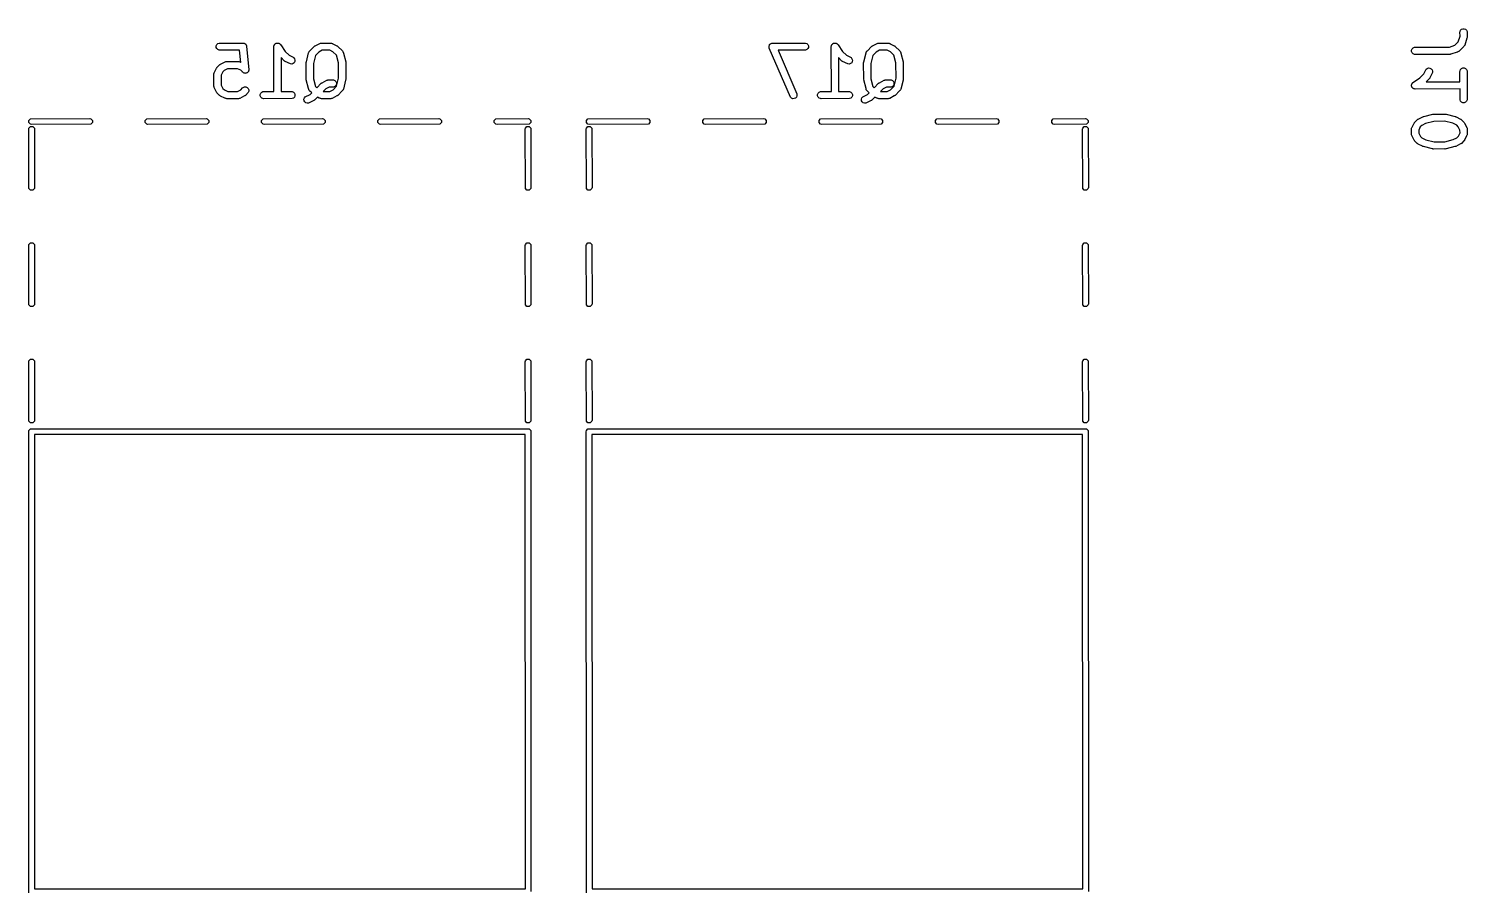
# Model space of a CAD drawing. Extents: x 195 to 310, y -208 to -141.
# Drawn here: x 280.54 to 310.22, y -158.51 to -140.74 of the extents above; entities that cross this region are included whole.
import ezdxf

# ---------------------------------------------------------------- set-up
doc = ezdxf.new("R2010")
doc.units = 0
doc.layers.add('BLACK', color=7, linetype='CONTINUOUS')

msp = doc.modelspace()

# ---------------------------------------------------------------- linework, layer by layer
at = {"layer": 'BLACK', "linetype": 'CONTINUOUS'}
for p, q in [((310.033348, -141.005615), (310.07087, -140.889688)), ((310.069819, -140.809524), (310.07126, -140.794892)), ((310.07087, -140.889688), (310.069819, -140.809524)), ((310.07126, -140.794892), (310.082459, -140.767856)), ((310.082459, -140.767856), (310.103151, -140.747164)), ((310.103151, -140.747164), (310.130187, -140.735965)), ((310.130187, -140.735965), (310.159451, -140.735965)), ((310.159451, -140.735965), (310.186487, -140.747164)), ((310.2145, -140.928754), (310.168351, -141.071336)), ((310.186487, -140.747164), (310.207179, -140.767856)), ((310.207179, -140.767856), (310.218378, -140.794892)), ((310.218378, -140.919394), (310.2145, -140.928754)), ((310.218378, -140.794892), (310.219819, -140.904762)), ((310.218748, -140.91563), (310.218378, -140.919394)), ((310.21923, -140.914143), (310.218748, -140.91563)), ((310.219819, -140.904762), (310.219089, -140.912168)), ((310.219089, -140.912168), (310.21923, -140.914143)), ((284.411595, -141.090187), (284.422794, -141.063151)), ((284.411595, -141.119451), (284.411595, -141.090187)), ((284.422794, -141.146487), (284.411595, -141.119451)), ((284.422794, -141.063151), (284.443486, -141.042459)), ((284.443486, -141.167179), (284.422794, -141.146487)), ((284.443486, -141.042459), (284.470522, -141.03126)), ((284.470522, -141.178378), (284.443486, -141.167179)), ((284.470522, -141.03126), (284.961344, -141.029819)), ((284.485154, -141.179819), (284.470522, -141.178378)), ((284.893545, -141.17862), (284.485154, -141.179819)), ((284.919392, -141.429677), (284.893545, -141.17862)), ((284.961344, -141.029819), (284.966755, -141.030351)), ((284.966755, -141.030351), (284.968584, -141.030169)), ((284.968584, -141.030169), (284.97037, -141.030707)), ((284.97037, -141.030707), (284.975976, -141.03126)), ((284.975976, -141.03126), (284.986102, -141.035454)), ((284.986102, -141.035454), (284.9966, -141.038622)), ((284.9966, -141.038622), (284.999523, -141.041013)), ((284.999523, -141.041013), (285.003012, -141.042459)), ((285.003012, -141.042459), (285.010765, -141.050212)), ((285.010765, -141.050212), (285.019248, -141.057153)), ((285.019248, -141.057153), (285.021032, -141.060479)), ((285.021032, -141.060479), (285.023704, -141.063151)), ((285.023704, -141.063151), (285.027899, -141.07328)), ((285.027899, -141.07328), (285.033082, -141.08294)), ((285.033082, -141.08294), (285.033472, -141.086733)), ((285.033472, -141.086733), (285.034903, -141.090187)), ((285.034903, -141.090187), (285.034903, -141.100627)), ((285.034903, -141.100627), (285.083591, -141.573546)), ((285.60063, -141.10474), (285.600645, -141.104663)), ((285.600635, -141.104766), (285.60063, -141.10474)), ((285.60063, -141.104819), (285.600635, -141.104766)), ((285.601944, -142.030702), (285.60063, -141.104819)), ((285.600645, -141.104663), (285.602071, -141.090187)), ((285.602071, -141.090187), (285.604912, -141.083326)), ((285.604912, -141.083326), (285.606369, -141.076046)), ((285.606369, -141.076046), (285.610457, -141.06994)), ((285.610457, -141.06994), (285.61327, -141.063151)), ((285.61327, -141.063151), (285.61852, -141.0579)), ((285.61852, -141.0579), (285.622652, -141.051731)), ((285.622652, -141.051731), (285.628766, -141.047654)), ((285.628766, -141.047654), (285.633962, -141.042459)), ((285.633962, -141.042459), (285.640822, -141.039617)), ((285.640822, -141.039617), (285.647001, -141.035498)), ((285.647001, -141.035498), (285.654209, -141.034072)), ((285.654209, -141.034072), (285.660998, -141.03126)), ((285.660998, -141.03126), (285.668425, -141.03126)), ((285.668425, -141.03126), (285.675709, -141.029819)), ((285.675709, -141.029819), (285.682914, -141.03126)), ((285.682914, -141.03126), (285.690262, -141.03126)), ((285.690262, -141.03126), (285.697122, -141.034101)), ((285.697122, -141.034101), (285.704403, -141.035558)), ((285.704403, -141.035558), (285.710508, -141.039646)), ((285.710508, -141.039646), (285.717298, -141.042459)), ((285.717298, -141.042459), (285.722548, -141.047709)), ((285.722548, -141.047709), (285.728718, -141.051841)), ((285.728718, -141.051841), (285.733007, -141.058168)), ((285.733007, -141.058168), (285.73799, -141.063151)), ((285.73799, -141.063151), (285.740511, -141.069238)), ((285.740511, -141.069238), (285.832425, -141.204825)), ((285.832425, -141.204825), (285.912716, -141.283581)), ((286.271914, -141.415851), (286.317155, -141.229486)), ((286.317155, -141.229486), (286.322102, -141.21564)), ((286.322102, -141.21564), (286.325422, -141.211158)), ((286.325422, -141.211158), (286.327556, -141.206008)), ((286.327556, -141.206008), (286.334437, -141.198991)), ((286.334437, -141.198991), (286.339524, -141.192128)), ((286.339524, -141.192128), (286.343525, -141.189726)), ((286.343525, -141.189726), (286.432121, -141.099405)), ((286.432121, -141.099405), (286.437871, -141.094684)), ((286.437871, -141.094684), (286.43917, -141.093188)), ((286.43917, -141.093188), (286.44058, -141.092461)), ((286.44058, -141.092461), (286.443486, -141.090077)), ((286.443486, -141.090077), (286.452301, -141.086425)), ((286.452301, -141.086425), (286.546851, -141.037737)), ((286.526558, -141.21547), (286.45609, -141.287311)), ((286.596003, -141.179709), (286.526558, -141.21547)), ((286.546851, -141.037737), (286.560582, -141.032482)), ((286.560582, -141.032482), (286.563271, -141.03229)), ((286.563271, -141.03229), (286.56576, -141.03126)), ((286.56576, -141.03126), (286.579099, -141.031166)), ((286.579099, -141.031166), (286.589772, -141.030408)), ((286.589772, -141.030408), (286.591779, -141.031077)), ((286.591779, -141.031077), (286.770868, -141.029819)), ((286.751172, -141.178619), (286.596003, -141.179709)), ((286.819495, -141.21177), (286.751172, -141.178619)), ((286.770868, -141.029819), (286.7855, -141.03126)), ((286.7855, -141.03126), (286.787989, -141.032291)), ((286.787989, -141.032291), (286.790677, -141.032482)), ((286.790677, -141.032482), (286.80367, -141.038786)), ((286.80367, -141.038786), (286.812536, -141.042459)), ((286.812536, -141.042459), (286.813758, -141.043681)), ((286.813758, -141.043681), (286.899647, -141.085356)), ((286.893287, -141.284152), (286.819495, -141.21177)), ((286.899647, -141.085356), (286.905946, -141.08932)), ((286.905946, -141.08932), (286.907774, -141.090078)), ((286.907774, -141.090078), (286.908893, -141.091175)), ((286.908893, -141.091175), (286.91209, -141.093188)), ((286.91209, -141.093188), (286.918614, -141.100711)), ((286.918614, -141.100711), (287.014377, -141.194643)), ((287.014377, -141.194643), (287.023705, -141.206008)), ((287.023705, -141.206008), (287.025839, -141.211161)), ((287.025839, -141.211161), (287.029158, -141.21564)), ((287.029158, -141.21564), (287.031557, -141.224968)), ((287.031557, -141.224968), (287.034903, -141.233045)), ((287.034903, -141.233045), (287.034903, -141.23797)), ((287.034903, -141.23797), (287.081724, -141.419962)), ((295.816184, -141.091085), (295.816357, -141.090652)), ((295.816357, -141.105264), (295.816184, -141.091085)), ((295.816357, -141.090187), (295.821778, -141.077097)), ((295.816357, -141.090652), (295.816357, -141.090187)), ((295.816357, -141.119451), (295.816357, -141.105264)), ((295.816535, -141.119881), (295.816357, -141.119451)), ((295.816541, -141.120346), (295.816535, -141.119881)), ((295.82098, -141.134363), (295.816541, -141.120346)), ((296.256639, -142.147244), (295.82098, -141.134363)), ((295.821778, -141.077097), (295.827052, -141.063915)), ((295.827052, -141.063915), (295.827377, -141.063581)), ((295.827377, -141.063581), (295.827556, -141.063151)), ((295.827556, -141.063151), (295.837575, -141.053131)), ((295.837575, -141.053131), (295.847491, -141.042971)), ((295.847491, -141.042971), (295.847919, -141.042787)), ((295.847919, -141.042787), (295.848248, -141.042459)), ((295.848248, -141.042459), (295.861348, -141.037032)), ((295.861348, -141.037032), (295.874389, -141.031444)), ((295.874389, -141.031444), (295.874853, -141.031438)), ((295.874853, -141.031438), (295.875284, -141.03126)), ((295.875284, -141.03126), (295.892445, -141.031223)), ((295.892445, -141.031223), (295.90365, -141.031087)), ((295.90365, -141.031087), (295.903931, -141.031199)), ((295.903931, -141.031199), (296.556582, -141.029819)), ((296.571214, -141.178378), (296.002168, -141.179581)), ((296.002168, -141.179581), (296.387423, -142.075275)), ((296.556582, -141.029819), (296.571214, -141.03126)), ((296.571214, -141.03126), (296.59825, -141.042459)), ((296.59825, -141.167179), (296.571214, -141.178378)), ((296.59825, -141.042459), (296.618942, -141.063151)), ((296.618942, -141.146487), (296.59825, -141.167179)), ((296.618942, -141.063151), (296.630141, -141.090187)), ((296.630141, -141.119451), (296.618942, -141.146487)), ((296.630141, -141.090187), (296.630141, -141.119451)), ((297.10063, -141.10474), (297.100645, -141.104663)), ((297.100635, -141.104766), (297.10063, -141.10474)), ((297.10063, -141.104819), (297.100635, -141.104766)), ((297.101944, -142.030702), (297.10063, -141.104819)), ((297.100645, -141.104663), (297.102071, -141.090187)), ((297.102071, -141.090187), (297.104912, -141.083326)), ((297.104912, -141.083326), (297.106369, -141.076046)), ((297.106369, -141.076046), (297.110457, -141.06994)), ((297.110457, -141.06994), (297.11327, -141.063151)), ((297.11327, -141.063151), (297.11852, -141.0579)), ((297.11852, -141.0579), (297.122652, -141.051731)), ((297.122652, -141.051731), (297.128766, -141.047654)), ((297.128766, -141.047654), (297.133962, -141.042459)), ((297.133962, -141.042459), (297.140822, -141.039617)), ((297.140822, -141.039617), (297.147001, -141.035498)), ((297.147001, -141.035498), (297.154209, -141.034072)), ((297.154209, -141.034072), (297.160998, -141.03126)), ((297.160998, -141.03126), (297.168425, -141.03126)), ((297.168425, -141.03126), (297.175709, -141.029819)), ((297.175709, -141.029819), (297.182914, -141.03126)), ((297.182914, -141.03126), (297.190262, -141.03126)), ((297.190262, -141.03126), (297.197122, -141.034101)), ((297.197122, -141.034101), (297.204403, -141.035558)), ((297.204403, -141.035558), (297.210508, -141.039646)), ((297.210508, -141.039646), (297.217298, -141.042459)), ((297.217298, -141.042459), (297.222548, -141.047709)), ((297.222548, -141.047709), (297.228718, -141.051841)), ((297.228718, -141.051841), (297.233007, -141.058168)), ((297.233007, -141.058168), (297.23799, -141.063151)), ((297.23799, -141.063151), (297.240511, -141.069238)), ((297.240511, -141.069238), (297.332425, -141.204825)), ((297.332425, -141.204825), (297.412716, -141.283581)), ((297.771914, -141.415851), (297.817155, -141.229486)), ((297.817155, -141.229486), (297.822102, -141.21564)), ((297.822102, -141.21564), (297.825422, -141.211158)), ((297.825422, -141.211158), (297.827556, -141.206008)), ((297.827556, -141.206008), (297.834437, -141.198991)), ((297.834437, -141.198991), (297.839524, -141.192128)), ((297.839524, -141.192128), (297.843525, -141.189726)), ((297.843525, -141.189726), (297.932121, -141.099405)), ((297.932121, -141.099405), (297.937871, -141.094684)), ((297.937871, -141.094684), (297.93917, -141.093188)), ((297.93917, -141.093188), (297.94058, -141.092461)), ((297.94058, -141.092461), (297.943486, -141.090077)), ((297.943486, -141.090077), (297.952301, -141.086425)), ((297.952301, -141.086425), (298.046851, -141.037737)), ((298.026558, -141.21547), (297.95609, -141.287311)), ((298.096003, -141.179709), (298.026558, -141.21547)), ((298.046851, -141.037737), (298.060582, -141.032482)), ((298.060582, -141.032482), (298.063271, -141.03229)), ((298.063271, -141.03229), (298.06576, -141.03126)), ((298.06576, -141.03126), (298.079099, -141.031166)), ((298.079099, -141.031166), (298.089772, -141.030408)), ((298.089772, -141.030408), (298.091779, -141.031077)), ((298.091779, -141.031077), (298.270868, -141.029819)), ((298.251172, -141.178619), (298.096003, -141.179709)), ((298.319495, -141.21177), (298.251172, -141.178619)), ((298.270868, -141.029819), (298.2855, -141.03126)), ((298.2855, -141.03126), (298.287989, -141.032291)), ((298.287989, -141.032291), (298.290677, -141.032482)), ((298.290677, -141.032482), (298.30367, -141.038786)), ((298.30367, -141.038786), (298.312536, -141.042459)), ((298.312536, -141.042459), (298.313758, -141.043681)), ((298.313758, -141.043681), (298.399647, -141.085356)), ((298.393287, -141.284152), (298.319495, -141.21177)), ((298.399647, -141.085356), (298.405946, -141.08932)), ((298.405946, -141.08932), (298.407774, -141.090078)), ((298.407774, -141.090078), (298.408893, -141.091175)), ((298.408893, -141.091175), (298.41209, -141.093188)), ((298.41209, -141.093188), (298.418614, -141.100711)), ((298.418614, -141.100711), (298.514377, -141.194643)), ((298.514377, -141.194643), (298.523705, -141.206008)), ((298.523705, -141.206008), (298.525839, -141.211161)), ((298.525839, -141.211161), (298.529158, -141.21564)), ((298.529158, -141.21564), (298.531557, -141.224968)), ((298.531557, -141.224968), (298.534903, -141.233045)), ((298.534903, -141.233045), (298.534903, -141.23797)), ((298.534903, -141.23797), (298.581724, -141.419962)), ((309.07126, -141.175844), (309.082459, -141.148808)), ((309.07126, -141.205108), (309.07126, -141.175844)), ((309.082459, -141.232144), (309.07126, -141.205108)), ((309.082459, -141.148808), (309.103151, -141.128116)), ((309.103151, -141.252836), (309.082459, -141.232144)), ((309.103151, -141.128116), (309.130187, -141.116917)), ((309.130187, -141.264035), (309.103151, -141.252836)), ((309.130187, -141.116917), (309.850604, -141.115492)), ((309.850604, -141.115492), (309.963589, -141.076732)), ((310.014611, -141.216416), (309.882821, -141.261627)), ((309.963589, -141.076732), (310.033348, -141.005615)), ((310.016592, -141.216416), (310.014611, -141.216416)), ((310.026144, -141.212459), (310.016592, -141.216416)), ((310.039103, -141.208014), (310.026144, -141.212459)), ((310.041137, -141.206249), (310.039103, -141.208014)), ((310.043628, -141.205218), (310.041137, -141.206249)), ((310.054994, -141.19589), (310.043628, -141.205218)), ((310.141479, -141.10772), (310.054994, -141.19589)), ((310.143183, -141.106869), (310.141479, -141.10772)), ((310.149813, -141.099224), (310.143183, -141.106869)), ((310.159561, -141.089287), (310.149813, -141.099224)), ((310.160592, -141.086796), (310.159561, -141.089287)), ((310.162357, -141.084762), (310.160592, -141.086796)), ((310.168351, -141.071336), (310.162357, -141.084762)), ((284.376397, -141.633356), (284.418072, -141.547468)), ((284.418072, -141.547468), (284.422036, -141.541168)), ((284.422036, -141.541168), (284.422794, -141.539341)), ((284.422794, -141.539341), (284.423924, -141.53817)), ((284.423924, -141.53817), (284.425904, -141.535025)), ((284.425904, -141.535025), (284.432398, -141.529392)), ((284.432398, -141.529392), (284.47974, -141.480357)), ((284.47974, -141.480357), (284.485489, -141.475638)), ((284.485489, -141.475638), (284.486789, -141.47414)), ((284.486789, -141.47414), (284.488202, -141.473412)), ((284.488202, -141.473412), (284.491105, -141.47103)), ((284.491105, -141.47103), (284.499915, -141.46738)), ((284.499915, -141.46738), (284.59447, -141.418689)), ((284.59447, -141.418689), (284.608201, -141.413434)), ((284.608201, -141.413434), (284.61089, -141.413242)), ((284.61089, -141.413242), (284.613379, -141.412212)), ((284.613379, -141.412212), (284.626448, -141.412137)), ((284.626448, -141.412137), (284.637391, -141.41136)), ((284.637391, -141.41136), (284.6395, -141.412063)), ((284.6395, -141.412063), (284.866106, -141.410771)), ((284.866106, -141.410771), (284.880738, -141.412212)), ((284.880738, -141.412212), (284.883227, -141.413243)), ((284.883227, -141.413243), (284.885915, -141.413434)), ((284.885915, -141.413434), (284.898908, -141.419738)), ((284.898908, -141.419738), (284.907774, -141.423411)), ((284.907774, -141.423411), (284.908996, -141.424633)), ((284.908996, -141.424633), (284.919392, -141.429677)), ((285.813602, -141.394646), (285.749532, -141.3318)), ((285.749532, -141.3318), (285.750524, -142.030337)), ((285.820122, -141.402164), (285.813602, -141.394646)), ((285.823315, -141.404174), (285.820122, -141.402164)), ((285.824438, -141.405275), (285.823315, -141.404174)), ((285.82627, -141.406033), (285.824438, -141.405275)), ((285.832565, -141.409996), (285.82627, -141.406033)), ((285.941534, -141.46287), (285.832565, -141.409996)), ((285.912716, -141.283581), (285.994885, -141.323451)), ((285.970724, -141.464944), (285.941534, -141.46287)), ((285.998486, -141.45569), (285.970724, -141.464944)), ((285.994885, -141.323451), (286.007328, -141.331283)), ((286.020593, -141.436517), (285.998486, -141.45569)), ((286.007328, -141.331283), (286.026501, -141.353391)), ((286.033681, -141.410342), (286.020593, -141.436517)), ((286.026501, -141.353391), (286.035755, -141.381152)), ((286.035755, -141.381152), (286.033681, -141.410342)), ((286.267297, -141.438152), (286.267548, -141.435598)), ((286.268657, -141.766588), (286.267297, -141.438152)), ((286.267386, -141.434506), (286.26784, -141.432634)), ((286.267548, -141.435598), (286.267386, -141.434506)), ((286.26784, -141.432634), (286.268738, -141.42352)), ((286.268738, -141.42352), (286.271914, -141.415851)), ((286.45609, -141.287311), (286.415976, -141.452559)), ((286.415976, -141.452559), (286.417279, -141.767313)), ((286.93398, -141.442323), (286.893287, -141.284152)), ((286.935283, -141.757077), (286.93398, -141.442323)), ((287.081724, -141.419962), (287.082099, -141.422498)), ((287.082099, -141.422498), (287.082522, -141.42352)), ((287.082522, -141.42352), (287.082529, -141.425413)), ((287.082529, -141.425413), (287.083874, -141.434506)), ((287.083874, -141.434506), (287.082602, -141.443048)), ((287.082602, -141.443048), (287.083963, -141.771485)), ((297.313602, -141.394646), (297.249532, -141.3318)), ((297.249532, -141.3318), (297.250524, -142.030337)), ((297.320122, -141.402164), (297.313602, -141.394646)), ((297.323315, -141.404174), (297.320122, -141.402164)), ((297.324438, -141.405275), (297.323315, -141.404174)), ((297.32627, -141.406033), (297.324438, -141.405275)), ((297.332565, -141.409996), (297.32627, -141.406033)), ((297.441534, -141.46287), (297.332565, -141.409996)), ((297.412716, -141.283581), (297.494885, -141.323451)), ((297.470724, -141.464944), (297.441534, -141.46287)), ((297.498486, -141.45569), (297.470724, -141.464944)), ((297.494885, -141.323451), (297.507328, -141.331283)), ((297.520593, -141.436517), (297.498486, -141.45569)), ((297.507328, -141.331283), (297.526501, -141.353391)), ((297.533681, -141.410342), (297.520593, -141.436517)), ((297.526501, -141.353391), (297.535755, -141.381152)), ((297.535755, -141.381152), (297.533681, -141.410342)), ((297.767297, -141.438152), (297.767548, -141.435598)), ((297.768657, -141.766588), (297.767297, -141.438152)), ((297.767386, -141.434506), (297.76784, -141.432634)), ((297.767548, -141.435598), (297.767386, -141.434506)), ((297.76784, -141.432634), (297.768738, -141.42352)), ((297.768738, -141.42352), (297.771914, -141.415851)), ((297.95609, -141.287311), (297.915976, -141.452559)), ((297.915976, -141.452559), (297.917279, -141.767313)), ((298.43398, -141.442323), (298.393287, -141.284152)), ((298.435283, -141.757077), (298.43398, -141.442323)), ((298.581724, -141.419962), (298.582099, -141.422498)), ((298.582099, -141.422498), (298.582522, -141.42352)), ((298.582522, -141.42352), (298.582529, -141.425413)), ((298.582529, -141.425413), (298.583874, -141.434506)), ((298.583874, -141.434506), (298.582602, -141.443048)), ((298.582602, -141.443048), (298.583963, -141.771485)), ((309.144819, -141.265476), (309.130187, -141.264035)), ((309.856964, -141.264068), (309.144819, -141.265476)), ((309.371283, -141.573064), (309.393391, -141.553891)), ((309.393391, -141.553891), (309.421152, -141.544637)), ((309.421152, -141.544637), (309.450342, -141.546711)), ((309.450342, -141.546711), (309.476517, -141.559799)), ((309.868484, -141.264887), (309.856964, -141.264068)), ((309.872217, -141.264038), (309.868484, -141.264887)), ((309.873736, -141.264035), (309.872217, -141.264038)), ((309.875567, -141.263276), (309.873736, -141.264035)), ((309.882821, -141.261627), (309.875567, -141.263276)), ((310.082459, -141.57738), (310.103151, -141.556688)), ((310.103151, -141.556688), (310.130187, -141.545489)), ((310.130187, -141.545489), (310.159451, -141.545489)), ((310.159451, -141.545489), (310.186487, -141.556688)), ((310.186487, -141.556688), (310.207179, -141.57738)), ((284.362535, -141.676247), (284.363976, -141.661615)), ((284.363827, -141.902851), (284.362535, -141.676247)), ((284.363976, -141.661615), (284.365007, -141.659125)), ((284.365007, -141.659125), (284.365198, -141.656438)), ((284.365198, -141.656438), (284.371502, -141.643444)), ((284.371502, -141.643444), (284.375175, -141.634579)), ((284.375175, -141.634579), (284.376397, -141.633356)), ((284.544587, -141.627412), (284.51129, -141.696034)), ((284.51129, -141.696034), (284.512446, -141.89877)), ((284.574831, -141.596085), (284.544587, -141.627412)), ((284.643582, -141.560682), (284.574831, -141.596085)), ((284.846318, -141.559526), (284.643582, -141.560682)), ((284.91494, -141.592823), (284.846318, -141.559526)), ((284.949967, -141.626639), (284.91494, -141.592823)), ((284.951059, -141.628675), (284.949967, -141.626639)), ((284.957722, -141.634126), (284.951059, -141.628675)), ((284.967295, -141.643369), (284.957722, -141.634126)), ((284.970783, -141.644814), (284.967295, -141.643369)), ((284.973707, -141.647206), (284.970783, -141.644814)), ((284.984204, -141.650373), (284.973707, -141.647206)), ((284.994331, -141.654568), (284.984204, -141.650373)), ((284.998107, -141.654568), (284.994331, -141.654568)), ((285.001723, -141.655659), (284.998107, -141.654568)), ((285.012633, -141.654568), (285.001723, -141.655659)), ((285.023594, -141.654568), (285.012633, -141.654568)), ((285.027082, -141.653122), (285.023594, -141.654568)), ((285.030842, -141.652747), (285.027082, -141.653122)), ((285.040505, -141.647562), (285.030842, -141.652747)), ((285.05063, -141.643369), (285.040505, -141.647562)), ((285.0533, -141.640698), (285.05063, -141.643369)), ((285.056629, -141.638913), (285.0533, -141.640698)), ((285.063574, -141.630424), (285.056629, -141.638913)), ((285.071323, -141.622676), (285.063574, -141.630424)), ((285.072767, -141.619189), (285.071323, -141.622676)), ((285.07516, -141.616265), (285.072767, -141.619189)), ((285.078328, -141.605764), (285.07516, -141.616265)), ((285.082522, -141.59564), (285.078328, -141.605764)), ((285.083613, -141.588249), (285.082522, -141.591864)), ((285.082522, -141.591864), (285.082522, -141.59564)), ((285.083591, -141.573546), (285.083613, -141.588249)), ((286.267386, -141.775131), (286.268657, -141.766588)), ((286.26873, -141.784223), (286.267386, -141.775131)), ((286.268738, -141.786117), (286.26873, -141.784223)), ((286.26916, -141.787138), (286.268738, -141.786117)), ((286.269536, -141.789675), (286.26916, -141.787138)), ((286.316357, -141.971666), (286.269536, -141.789675)), ((286.417279, -141.767313), (286.457972, -141.925485)), ((286.58344, -141.854364), (286.586343, -141.851982)), ((286.586343, -141.851982), (286.595153, -141.848332)), ((286.595153, -141.848332), (286.689708, -141.799641)), ((286.689708, -141.799641), (286.703439, -141.794386)), ((286.703439, -141.794386), (286.706128, -141.794194)), ((286.706128, -141.794194), (286.708617, -141.793164)), ((286.708617, -141.793164), (286.723358, -141.79297)), ((286.723358, -141.79297), (286.732629, -141.792312)), ((286.732629, -141.792312), (286.734179, -141.792828)), ((286.734179, -141.792828), (286.818487, -141.791723)), ((286.818487, -141.791723), (286.833119, -141.793164)), ((286.833119, -141.793164), (286.860155, -141.804363)), ((286.860155, -141.804363), (286.880847, -141.825055)), ((286.880847, -141.825055), (286.892046, -141.852091)), ((286.892046, -141.852091), (286.892046, -141.881355)), ((286.895169, -141.922325), (286.935283, -141.757077)), ((287.079345, -141.793785), (287.034105, -141.980151)), ((287.082522, -141.786117), (287.079345, -141.793785)), ((287.083419, -141.777002), (287.082522, -141.786117)), ((287.083874, -141.775131), (287.083419, -141.777002)), ((287.083963, -141.771485), (287.083711, -141.774038)), ((287.083711, -141.774038), (287.083874, -141.775131)), ((297.767386, -141.775131), (297.768657, -141.766588)), ((297.76873, -141.784223), (297.767386, -141.775131)), ((297.768738, -141.786117), (297.76873, -141.784223)), ((297.76916, -141.787138), (297.768738, -141.786117)), ((297.769536, -141.789675), (297.76916, -141.787138)), ((297.816357, -141.971666), (297.769536, -141.789675)), ((297.917279, -141.767313), (297.957972, -141.925485)), ((298.08344, -141.854364), (298.086343, -141.851982)), ((298.086343, -141.851982), (298.095153, -141.848332)), ((298.095153, -141.848332), (298.189708, -141.799641)), ((298.189708, -141.799641), (298.203439, -141.794386)), ((298.203439, -141.794386), (298.206128, -141.794194)), ((298.206128, -141.794194), (298.208617, -141.793164)), ((298.208617, -141.793164), (298.223358, -141.79297)), ((298.223358, -141.79297), (298.232629, -141.792312)), ((298.232629, -141.792312), (298.234179, -141.792828)), ((298.234179, -141.792828), (298.318487, -141.791723)), ((298.318487, -141.791723), (298.333119, -141.793164)), ((298.333119, -141.793164), (298.360155, -141.804363)), ((298.360155, -141.804363), (298.380847, -141.825055)), ((298.380847, -141.825055), (298.392046, -141.852091)), ((298.392046, -141.852091), (298.392046, -141.881355)), ((298.395169, -141.922325), (298.435283, -141.757077)), ((298.579345, -141.793785), (298.534105, -141.980151)), ((298.582522, -141.786117), (298.579345, -141.793785)), ((298.583419, -141.777002), (298.582522, -141.786117)), ((298.583874, -141.775131), (298.583419, -141.777002)), ((298.583963, -141.771485), (298.583711, -141.774038)), ((298.583711, -141.774038), (298.583874, -141.775131)), ((309.087709, -141.857843), (309.091841, -141.851674)), ((309.091841, -141.851674), (309.098168, -141.847384)), ((309.098168, -141.847384), (309.103151, -141.842402)), ((309.103151, -141.842402), (309.109238, -141.83988)), ((309.109238, -141.83988), (309.244825, -141.747966)), ((309.244825, -141.747966), (309.323581, -141.667675)), ((309.323581, -141.667675), (309.363451, -141.585507)), ((309.363451, -141.585507), (309.371283, -141.573064)), ((309.434646, -141.766789), (309.3718, -141.830859)), ((309.3718, -141.830859), (310.070337, -141.829867)), ((309.442164, -141.76027), (309.434646, -141.766789)), ((309.444174, -141.757076), (309.442164, -141.76027)), ((309.445275, -141.755954), (309.444174, -141.757076)), ((309.446033, -141.754121), (309.445275, -141.755954)), ((309.449996, -141.747827), (309.446033, -141.754121)), ((309.50287, -141.638858), (309.449996, -141.747827)), ((309.476517, -141.559799), (309.49569, -141.581906)), ((309.49569, -141.581906), (309.504944, -141.609668)), ((309.504944, -141.609668), (309.50287, -141.638858)), ((310.069819, -141.619048), (310.07126, -141.604416)), ((310.070337, -141.829867), (310.069819, -141.619048)), ((310.07126, -141.604416), (310.082459, -141.57738)), ((310.207179, -141.57738), (310.218378, -141.604416)), ((310.218378, -141.604416), (310.219819, -142.190476)), ((284.363124, -141.904961), (284.363827, -141.902851)), ((284.363901, -141.915903), (284.363124, -141.904961)), ((284.363976, -141.928974), (284.363901, -141.915903)), ((284.365007, -141.931463), (284.363976, -141.928974)), ((284.365198, -141.934151), (284.365007, -141.931463)), ((284.370453, -141.947883), (284.365198, -141.934151)), ((284.419143, -142.042435), (284.370453, -141.947883)), ((284.422793, -142.051247), (284.419143, -142.042435)), ((284.425176, -142.054151), (284.422793, -142.051247)), ((284.425904, -142.055564), (284.425176, -142.054151)), ((284.427402, -142.056863), (284.425904, -142.055564)), ((284.43212, -142.062612), (284.427402, -142.056863)), ((284.481155, -142.109953), (284.43212, -142.062612)), ((284.486789, -142.11645), (284.481155, -142.109953)), ((284.489934, -142.118429), (284.486789, -142.11645)), ((284.491105, -142.11956), (284.489934, -142.118429)), ((284.492932, -142.120317), (284.491105, -142.11956)), ((284.499232, -142.124282), (284.492932, -142.120317)), ((284.585121, -142.165957), (284.499232, -142.124282)), ((284.512446, -141.89877), (284.54785, -141.967521)), ((284.54785, -141.967521), (284.579177, -141.997767)), ((284.579177, -141.997767), (284.647798, -142.031063)), ((284.647798, -142.031063), (284.850534, -142.029907)), ((284.850534, -142.029907), (284.919284, -141.994504)), ((284.994201, -142.123209), (284.899647, -142.171901)), ((284.919284, -141.994504), (284.955929, -141.956548)), ((284.955929, -141.956548), (284.967295, -141.94722)), ((284.967295, -141.94722), (284.994331, -141.936021)), ((285.003012, -142.11956), (284.994201, -142.123209)), ((284.994331, -141.936021), (285.023594, -141.936021)), ((285.005914, -142.117177), (285.003012, -142.11956)), ((285.007328, -142.11645), (285.005914, -142.117177)), ((285.008628, -142.11495), (285.007328, -142.11645)), ((285.014378, -142.110232), (285.008628, -142.11495)), ((285.071324, -142.051247), (285.014378, -142.110232)), ((285.023594, -141.936021), (285.05063, -141.947219)), ((285.05063, -141.947219), (285.071323, -141.967912)), ((285.071323, -141.967912), (285.082522, -141.994948)), ((285.082522, -142.024211), (285.071324, -142.051247)), ((285.082522, -141.994948), (285.082522, -142.024211)), ((285.316357, -142.090187), (285.327556, -142.063151)), ((285.316357, -142.119451), (285.316357, -142.090187)), ((285.327556, -142.146487), (285.316357, -142.119451)), ((285.327556, -142.063151), (285.348248, -142.042459)), ((285.348248, -142.167179), (285.327556, -142.146487)), ((285.348248, -142.042459), (285.375284, -142.03126)), ((285.375284, -142.03126), (285.601944, -142.030702)), ((285.750524, -142.030337), (285.961344, -142.029819)), ((285.961344, -142.029819), (285.975976, -142.03126)), ((285.975976, -142.03126), (286.003012, -142.042459)), ((286.003012, -142.042459), (286.023704, -142.063151)), ((286.023704, -142.146487), (286.003012, -142.167179)), ((286.023704, -142.063151), (286.034903, -142.090187)), ((286.034903, -142.119451), (286.023704, -142.146487)), ((286.034903, -142.090187), (286.034903, -142.119451)), ((286.229521, -142.162915), (286.248694, -142.140807)), ((286.248694, -142.140807), (286.348512, -142.089404)), ((286.316357, -141.976592), (286.316357, -141.971666)), ((286.319701, -141.984667), (286.316357, -141.976592)), ((286.322102, -141.993997), (286.319701, -141.984667)), ((286.325421, -141.998476), (286.322102, -141.993997)), ((286.327555, -142.003628), (286.325421, -141.998476)), ((286.336883, -142.014994), (286.327555, -142.003628)), ((286.380008, -142.057295), (286.336883, -142.014994)), ((286.348512, -142.089404), (286.380008, -142.057295)), ((286.499699, -142.147614), (286.442949, -142.205471)), ((286.457972, -141.925485), (286.485248, -141.95224)), ((286.485248, -141.95224), (286.574978, -141.861309)), ((286.537502, -142.165957), (286.499699, -142.147614)), ((286.574978, -141.861309), (286.580727, -141.85659)), ((286.580727, -141.85659), (286.582027, -141.855092)), ((286.582027, -141.855092), (286.58344, -141.854364)), ((286.669157, -141.977507), (286.616467, -142.030903)), ((286.616467, -142.030903), (286.755256, -142.029928)), ((286.73905, -141.941515), (286.669157, -141.977507)), ((286.833119, -141.940282), (286.73905, -141.941515)), ((286.755256, -142.029928), (286.824702, -141.994166)), ((286.898963, -142.123209), (286.804409, -142.171901)), ((286.824702, -141.994166), (286.895169, -141.922325)), ((286.860155, -141.929083), (286.833119, -141.940282)), ((286.880847, -141.908391), (286.860155, -141.929083)), ((286.892046, -141.881355), (286.880847, -141.908391)), ((286.907774, -142.11956), (286.898963, -142.123209)), ((286.910676, -142.117177), (286.907774, -142.11956)), ((286.91209, -142.11645), (286.910676, -142.117177)), ((286.913389, -142.114951), (286.91209, -142.11645)), ((286.919139, -142.110233), (286.913389, -142.114951)), ((287.007734, -142.019909), (286.919139, -142.110233)), ((287.011736, -142.017509), (287.007734, -142.019909)), ((287.016821, -142.010645), (287.011736, -142.017509)), ((287.023705, -142.003628), (287.016821, -142.010645)), ((287.025838, -141.998476), (287.023705, -142.003628)), ((287.029158, -141.993997), (287.025838, -141.998476)), ((287.034105, -141.980151), (287.029158, -141.993997)), ((296.277583, -142.167682), (296.256639, -142.147244)), ((296.381351, -142.145723), (296.360912, -142.166666)), ((296.392219, -142.118553), (296.381351, -142.145723)), ((296.387423, -142.075275), (296.391862, -142.089291)), ((296.391862, -142.089291), (296.392219, -142.118553)), ((296.816357, -142.090187), (296.827556, -142.063151)), ((296.816357, -142.119451), (296.816357, -142.090187)), ((296.827556, -142.146487), (296.816357, -142.119451)), ((296.827556, -142.063151), (296.848248, -142.042459)), ((296.848248, -142.167179), (296.827556, -142.146487)), ((296.848248, -142.042459), (296.875284, -142.03126)), ((296.875284, -142.03126), (297.101944, -142.030702)), ((297.250524, -142.030337), (297.461344, -142.029819)), ((297.461344, -142.029819), (297.475976, -142.03126)), ((297.475976, -142.03126), (297.503012, -142.042459)), ((297.503012, -142.042459), (297.523704, -142.063151)), ((297.523704, -142.146487), (297.503012, -142.167179)), ((297.523704, -142.063151), (297.534903, -142.090187)), ((297.534903, -142.119451), (297.523704, -142.146487)), ((297.534903, -142.090187), (297.534903, -142.119451)), ((297.729521, -142.162915), (297.748694, -142.140807)), ((297.748694, -142.140807), (297.848512, -142.089404)), ((297.816357, -141.976592), (297.816357, -141.971666)), ((297.819701, -141.984667), (297.816357, -141.976592)), ((297.822102, -141.993997), (297.819701, -141.984667)), ((297.825421, -141.998476), (297.822102, -141.993997)), ((297.827555, -142.003628), (297.825421, -141.998476)), ((297.836883, -142.014994), (297.827555, -142.003628)), ((297.880008, -142.057295), (297.836883, -142.014994)), ((297.848512, -142.089404), (297.880008, -142.057295)), ((297.999699, -142.147614), (297.942949, -142.205471)), ((297.957972, -141.925485), (297.985248, -141.95224)), ((297.985248, -141.95224), (298.074978, -141.861309)), ((298.037502, -142.165957), (297.999699, -142.147614)), ((298.074978, -141.861309), (298.080727, -141.85659)), ((298.080727, -141.85659), (298.082027, -141.855092)), ((298.082027, -141.855092), (298.08344, -141.854364)), ((298.169157, -141.977507), (298.116467, -142.030903)), ((298.116467, -142.030903), (298.255256, -142.029928)), ((298.23905, -141.941515), (298.169157, -141.977507)), ((298.333119, -141.940282), (298.23905, -141.941515)), ((298.255256, -142.029928), (298.324702, -141.994166)), ((298.398963, -142.123209), (298.304409, -142.171901)), ((298.324702, -141.994166), (298.395169, -141.922325)), ((298.360155, -141.929083), (298.333119, -141.940282)), ((298.380847, -141.908391), (298.360155, -141.929083)), ((298.392046, -141.881355), (298.380847, -141.908391)), ((298.407774, -142.11956), (298.398963, -142.123209)), ((298.410676, -142.117177), (298.407774, -142.11956)), ((298.41209, -142.11645), (298.410676, -142.117177)), ((298.413389, -142.114951), (298.41209, -142.11645)), ((298.419139, -142.110233), (298.413389, -142.114951)), ((298.507734, -142.019909), (298.419139, -142.110233)), ((298.511736, -142.017509), (298.507734, -142.019909)), ((298.516821, -142.010645), (298.511736, -142.017509)), ((298.523705, -142.003628), (298.516821, -142.010645)), ((298.525838, -141.998476), (298.523705, -142.003628)), ((298.529158, -141.993997), (298.525838, -141.998476)), ((298.534105, -141.980151), (298.529158, -141.993997)), ((309.069819, -141.904683), (309.07126, -141.897478)), ((309.07126, -141.911967), (309.069819, -141.904683)), ((309.07126, -141.89013), (309.074101, -141.883269)), ((309.07126, -141.897478), (309.07126, -141.89013)), ((309.07126, -141.919394), (309.07126, -141.911967)), ((309.074072, -141.926182), (309.07126, -141.919394)), ((309.075498, -141.933391), (309.074072, -141.926182)), ((309.074101, -141.883269), (309.075558, -141.875989)), ((309.079617, -141.939569), (309.075498, -141.933391)), ((309.075558, -141.875989), (309.079646, -141.869883)), ((309.082459, -141.94643), (309.079617, -141.939569)), ((309.079646, -141.869883), (309.082459, -141.863094)), ((309.082459, -141.863094), (309.087709, -141.857843)), ((309.087654, -141.951625), (309.082459, -141.94643)), ((309.091731, -141.95774), (309.087654, -141.951625)), ((309.0979, -141.961871), (309.091731, -141.95774)), ((309.103151, -141.967122), (309.0979, -141.961871)), ((309.10994, -141.969934), (309.103151, -141.967122)), ((309.116046, -141.974023), (309.10994, -141.969934)), ((309.123326, -141.975479), (309.116046, -141.974023)), ((309.130187, -141.978321), (309.123326, -141.975479)), ((309.144663, -141.979746), (309.130187, -141.978321)), ((309.14474, -141.979762), (309.144663, -141.979746)), ((309.144766, -141.979756), (309.14474, -141.979762)), ((309.144819, -141.979762), (309.144766, -141.979756)), ((310.070702, -141.978447), (309.144819, -141.979762)), ((310.07126, -142.205108), (310.070702, -141.978447)), ((284.586343, -142.167179), (284.585121, -142.165957)), ((284.595202, -142.170848), (284.586343, -142.167179)), ((284.608201, -142.177156), (284.595202, -142.170848)), ((284.61089, -142.177347), (284.608201, -142.177156)), ((284.613379, -142.178378), (284.61089, -142.177347)), ((284.628011, -142.179819), (284.613379, -142.178378)), ((284.854615, -142.178526), (284.628011, -142.179819)), ((284.856725, -142.17923), (284.854615, -142.178526)), ((284.867667, -142.178452), (284.856725, -142.17923)), ((284.880738, -142.178378), (284.867667, -142.178452)), ((284.883227, -142.177346), (284.880738, -142.178378)), ((284.885915, -142.177156), (284.883227, -142.177346)), ((284.899647, -142.171901), (284.885915, -142.177156)), ((285.375284, -142.178378), (285.348248, -142.167179)), ((285.389916, -142.179819), (285.375284, -142.178378)), ((285.975976, -142.178378), (285.389916, -142.179819)), ((286.003012, -142.167179), (285.975976, -142.178378)), ((286.220267, -142.190676), (286.229521, -142.162915)), ((286.222341, -142.219866), (286.220267, -142.190676)), ((286.235428, -142.246041), (286.222341, -142.219866)), ((286.257536, -142.265214), (286.235428, -142.246041)), ((286.285297, -142.274468), (286.257536, -142.265214)), ((286.314487, -142.272394), (286.285297, -142.274468)), ((286.328219, -142.267139), (286.314487, -142.272394)), ((286.422775, -142.218446), (286.328219, -142.267139)), ((286.431584, -142.214798), (286.422775, -142.218446)), ((286.434486, -142.212415), (286.431584, -142.214798)), ((286.4359, -142.211688), (286.434486, -142.212415)), ((286.437199, -142.210189), (286.4359, -142.211688)), ((286.442949, -142.205471), (286.437199, -142.210189)), ((286.538724, -142.167179), (286.537502, -142.165957)), ((286.547583, -142.170848), (286.538724, -142.167179)), ((286.560582, -142.177156), (286.547583, -142.170848)), ((286.563271, -142.177347), (286.560582, -142.177156)), ((286.56576, -142.178378), (286.563271, -142.177347)), ((286.580392, -142.179819), (286.56576, -142.178378)), ((286.759479, -142.17856), (286.580392, -142.179819)), ((286.761487, -142.17923), (286.759479, -142.17856)), ((286.772159, -142.178471), (286.761487, -142.17923)), ((286.7855, -142.178378), (286.772159, -142.178471)), ((286.787989, -142.177346), (286.7855, -142.178378)), ((286.790677, -142.177156), (286.787989, -142.177346)), ((286.804409, -142.171901), (286.790677, -142.177156)), ((296.304753, -142.17855), (296.277583, -142.167682)), ((296.334014, -142.178194), (296.304753, -142.17855)), ((296.360912, -142.166666), (296.334014, -142.178194)), ((296.875284, -142.178378), (296.848248, -142.167179)), ((296.889916, -142.179819), (296.875284, -142.178378)), ((297.475976, -142.178378), (296.889916, -142.179819)), ((297.503012, -142.167179), (297.475976, -142.178378)), ((297.720267, -142.190676), (297.729521, -142.162915)), ((297.722341, -142.219866), (297.720267, -142.190676)), ((297.735428, -142.246041), (297.722341, -142.219866)), ((297.757536, -142.265214), (297.735428, -142.246041)), ((297.785297, -142.274468), (297.757536, -142.265214)), ((297.814487, -142.272394), (297.785297, -142.274468)), ((297.828219, -142.267139), (297.814487, -142.272394)), ((297.922775, -142.218446), (297.828219, -142.267139)), ((297.931584, -142.214798), (297.922775, -142.218446)), ((297.934486, -142.212415), (297.931584, -142.214798)), ((297.9359, -142.211688), (297.934486, -142.212415)), ((297.937199, -142.210189), (297.9359, -142.211688)), ((297.942949, -142.205471), (297.937199, -142.210189)), ((298.038724, -142.167179), (298.037502, -142.165957)), ((298.047583, -142.170848), (298.038724, -142.167179)), ((298.060582, -142.177156), (298.047583, -142.170848)), ((298.063271, -142.177347), (298.060582, -142.177156)), ((298.06576, -142.178378), (298.063271, -142.177347)), ((298.080392, -142.179819), (298.06576, -142.178378)), ((298.259479, -142.17856), (298.080392, -142.179819)), ((298.261487, -142.17923), (298.259479, -142.17856)), ((298.272159, -142.178471), (298.261487, -142.17923)), ((298.2855, -142.178378), (298.272159, -142.178471)), ((298.287989, -142.177346), (298.2855, -142.178378)), ((298.290677, -142.177156), (298.287989, -142.177346)), ((298.304409, -142.171901), (298.290677, -142.177156)), ((310.082459, -142.232144), (310.07126, -142.205108)), ((310.103151, -142.252836), (310.082459, -142.232144)), ((310.130187, -142.264035), (310.103151, -142.252836)), ((310.159451, -142.264035), (310.130187, -142.264035)), ((310.186487, -142.252836), (310.159451, -142.264035)), ((310.207179, -142.232144), (310.186487, -142.252836)), ((310.218378, -142.205108), (310.207179, -142.232144)), ((310.219819, -142.190476), (310.218378, -142.205108)), ((280.547817, -142.627039), (280.580289, -142.594567)), ((280.547817, -142.672961), (280.547817, -142.627039)), ((280.580289, -142.705433), (280.547817, -142.672961)), ((280.580289, -142.594567), (281.80325, -142.59)), ((280.60325, -142.71), (280.580289, -142.705433)), ((281.826211, -142.705433), (280.60325, -142.71)), ((281.80325, -142.59), (281.826211, -142.594567)), ((281.826211, -142.594567), (281.858683, -142.627039)), ((281.858683, -142.672961), (281.826211, -142.705433)), ((281.858683, -142.627039), (281.858683, -142.672961)), ((282.946817, -142.627039), (282.979289, -142.594567)), ((282.946817, -142.672961), (282.946817, -142.627039)), ((282.979289, -142.705433), (282.946817, -142.672961)), ((282.979289, -142.594567), (284.20325, -142.59)), ((283.00225, -142.71), (282.979289, -142.705433)), ((284.226211, -142.705433), (283.00225, -142.71)), ((284.20325, -142.59), (284.226211, -142.594567)), ((284.226211, -142.594567), (284.258683, -142.627039)), ((284.258683, -142.672961), (284.226211, -142.705433)), ((284.258683, -142.627039), (284.258683, -142.672961)), ((285.347817, -142.627039), (285.380289, -142.594567)), ((285.347817, -142.672961), (285.347817, -142.627039)), ((285.380289, -142.705433), (285.347817, -142.672961)), ((285.380289, -142.594567), (286.60325, -142.59)), ((285.40325, -142.71), (285.380289, -142.705433)), ((286.626211, -142.705433), (285.40325, -142.71)), ((286.60325, -142.59), (286.626211, -142.594567)), ((286.626211, -142.594567), (286.658683, -142.627039)), ((286.658683, -142.672961), (286.626211, -142.705433)), ((286.658683, -142.627039), (286.658683, -142.672961)), ((287.747817, -142.627039), (287.780289, -142.594567)), ((287.747817, -142.672961), (287.747817, -142.627039)), ((287.780289, -142.705433), (287.747817, -142.672961)), ((287.780289, -142.594567), (289.00325, -142.59)), ((287.80325, -142.71), (287.780289, -142.705433)), ((289.026211, -142.705433), (287.80325, -142.71)), ((289.00325, -142.59), (289.026211, -142.594567)), ((289.026211, -142.594567), (289.058683, -142.627039)), ((289.058683, -142.672961), (289.026211, -142.705433)), ((289.058683, -142.627039), (289.058683, -142.672961)), ((290.147817, -142.627039), (290.180289, -142.594567)), ((290.147817, -142.672961), (290.147817, -142.627039)), ((290.180289, -142.705433), (290.147817, -142.672961)), ((290.180289, -142.594567), (290.84325, -142.59)), ((290.20325, -142.71), (290.180289, -142.705433)), ((290.866211, -142.705433), (290.20325, -142.71)), ((290.84325, -142.59), (290.866211, -142.594567)), ((290.866211, -142.594567), (290.898683, -142.627039)), ((290.898683, -142.672961), (290.866211, -142.705433)), ((290.898683, -142.627039), (290.898683, -142.672961)), ((292.047817, -142.627039), (292.080289, -142.594567)), ((292.047817, -142.672961), (292.047817, -142.627039)), ((292.080289, -142.705433), (292.047817, -142.672961)), ((292.080289, -142.594567), (293.30325, -142.59)), ((292.10325, -142.71), (292.080289, -142.705433)), ((293.326211, -142.705433), (292.10325, -142.71)), ((293.30325, -142.59), (293.326211, -142.594567)), ((293.326211, -142.594567), (293.358683, -142.627039)), ((293.358683, -142.672961), (293.326211, -142.705433)), ((293.358683, -142.627039), (293.358683, -142.672961)), ((294.446817, -142.627039), (294.479289, -142.594567)), ((294.446817, -142.672961), (294.446817, -142.627039)), ((294.479289, -142.705433), (294.446817, -142.672961)), ((294.479289, -142.594567), (295.70325, -142.59)), ((294.50225, -142.71), (294.479289, -142.705433)), ((295.726211, -142.705433), (294.50225, -142.71)), ((295.70325, -142.59), (295.726211, -142.594567)), ((295.726211, -142.594567), (295.758683, -142.627039)), ((295.758683, -142.672961), (295.726211, -142.705433)), ((295.758683, -142.627039), (295.758683, -142.672961)), ((296.847817, -142.627039), (296.880289, -142.594567)), ((296.847817, -142.672961), (296.847817, -142.627039)), ((296.880289, -142.705433), (296.847817, -142.672961)), ((296.880289, -142.594567), (298.10325, -142.59)), ((296.90325, -142.71), (296.880289, -142.705433)), ((298.126211, -142.705433), (296.90325, -142.71)), ((298.10325, -142.59), (298.126211, -142.594567)), ((298.126211, -142.594567), (298.158683, -142.627039)), ((298.158683, -142.672961), (298.126211, -142.705433)), ((298.158683, -142.627039), (298.158683, -142.672961)), ((299.247817, -142.627039), (299.280289, -142.594567)), ((299.247817, -142.672961), (299.247817, -142.627039)), ((299.280289, -142.705433), (299.247817, -142.672961)), ((299.280289, -142.594567), (300.50325, -142.59)), ((299.30325, -142.71), (299.280289, -142.705433)), ((300.526211, -142.705433), (299.30325, -142.71)), ((300.50325, -142.59), (300.526211, -142.594567)), ((300.526211, -142.594567), (300.558683, -142.627039)), ((300.558683, -142.672961), (300.526211, -142.705433)), ((300.558683, -142.627039), (300.558683, -142.672961)), ((301.647817, -142.627039), (301.680289, -142.594567)), ((301.647817, -142.672961), (301.647817, -142.627039)), ((301.680289, -142.705433), (301.647817, -142.672961)), ((301.680289, -142.594567), (302.34325, -142.59)), ((301.70325, -142.71), (301.680289, -142.705433)), ((302.366211, -142.705433), (301.70325, -142.71)), ((302.34325, -142.59), (302.366211, -142.594567)), ((302.366211, -142.594567), (302.398683, -142.627039)), ((302.398683, -142.672961), (302.366211, -142.705433)), ((302.398683, -142.627039), (302.398683, -142.672961)), ((309.083681, -142.766633), (309.125356, -142.680745)), ((309.125356, -142.680745), (309.12932, -142.674445)), ((309.12932, -142.674445), (309.130078, -142.672618)), ((309.130078, -142.672618), (309.131208, -142.671447)), ((309.131208, -142.671447), (309.133188, -142.668302)), ((309.133188, -142.668302), (309.139682, -142.662669)), ((309.139682, -142.662669), (309.187024, -142.613634)), ((309.187024, -142.613634), (309.192773, -142.608915)), ((309.192773, -142.608915), (309.194073, -142.607417)), ((309.194073, -142.607417), (309.195486, -142.606689)), ((309.195486, -142.606689), (309.198389, -142.604307)), ((309.198389, -142.604307), (309.207199, -142.600657)), ((309.207199, -142.600657), (309.301754, -142.551966)), ((309.282115, -142.729362), (309.251871, -142.760689)), ((309.356596, -142.691008), (309.282115, -142.729362)), ((309.301754, -142.551966), (309.302823, -142.551556)), ((309.302823, -142.551556), (309.303259, -142.551234)), ((309.303259, -142.551234), (309.304502, -142.550914)), ((309.304502, -142.550914), (309.315485, -142.546711)), ((309.315485, -142.546711), (309.322882, -142.546185)), ((309.322882, -142.546185), (309.507581, -142.498668)), ((309.529968, -142.646405), (309.356596, -142.691008)), ((309.507581, -142.498668), (309.510117, -142.498292)), ((309.510117, -142.498292), (309.511139, -142.49787)), ((309.511139, -142.49787), (309.513053, -142.497859)), ((309.513053, -142.497859), (309.522125, -142.496518)), ((309.522125, -142.496518), (309.53047, -142.497759)), ((309.749641, -142.645152), (309.529968, -142.646405)), ((309.53047, -142.497759), (309.763866, -142.496429)), ((309.923159, -142.687274), (309.749641, -142.645152)), ((309.763866, -142.496429), (309.766419, -142.49668)), ((309.766419, -142.49668), (309.767512, -142.496518)), ((309.767512, -142.496518), (309.769383, -142.496972)), ((309.769383, -142.496972), (309.778498, -142.49787)), ((309.778498, -142.49787), (309.786166, -142.501046)), ((309.786166, -142.501046), (309.972532, -142.546287)), ((310.003176, -142.7261), (309.923159, -142.687274)), ((309.972532, -142.546287), (309.973611, -142.546672)), ((309.973611, -142.546672), (309.974151, -142.546711)), ((309.974151, -142.546711), (309.975358, -142.547296)), ((309.975358, -142.547296), (309.986378, -142.551234)), ((309.986378, -142.551234), (309.991889, -142.555318)), ((309.991889, -142.555318), (310.083121, -142.599585)), ((310.034504, -142.756345), (310.003176, -142.7261)), ((310.083121, -142.599585), (310.089417, -142.603548)), ((310.089417, -142.603548), (310.091247, -142.604306)), ((310.091247, -142.604306), (310.092418, -142.605437)), ((310.092418, -142.605437), (310.095564, -142.607417)), ((310.095564, -142.607417), (310.101195, -142.61391)), ((310.101195, -142.61391), (310.150232, -142.661252)), ((310.150232, -142.661252), (310.15495, -142.667001)), ((310.15495, -142.667001), (310.15645, -142.668302)), ((310.15645, -142.668302), (310.157177, -142.669715)), ((310.157177, -142.669715), (310.15956, -142.672618)), ((310.15956, -142.672618), (310.163209, -142.681428)), ((310.163209, -142.681428), (310.211901, -142.775983)), ((280.54325, -142.81), (280.547817, -142.787039)), ((280.547817, -144.032961), (280.54325, -142.81)), ((280.547817, -142.787039), (280.580289, -142.754567)), ((280.580289, -142.754567), (280.626211, -142.754567)), ((280.626211, -142.754567), (280.658683, -142.787039)), ((280.658683, -142.787039), (280.66325, -144.01)), ((290.78325, -142.81), (290.787817, -142.787039)), ((290.787817, -144.032961), (290.78325, -142.81)), ((290.787817, -142.787039), (290.820289, -142.754567)), ((290.820289, -142.754567), (290.866211, -142.754567)), ((290.866211, -142.754567), (290.898683, -142.787039)), ((290.898683, -142.787039), (290.90325, -144.01)), ((292.04325, -142.81), (292.047817, -142.787039)), ((292.047817, -144.032961), (292.04325, -142.81)), ((292.047817, -142.787039), (292.080289, -142.754567)), ((292.080289, -142.754567), (292.126211, -142.754567)), ((292.126211, -142.754567), (292.158683, -142.787039)), ((292.158683, -142.787039), (292.16325, -144.01)), ((302.28325, -142.81), (302.287817, -142.787039)), ((302.287817, -144.032961), (302.28325, -142.81)), ((302.287817, -142.787039), (302.320289, -142.754567)), ((302.320289, -142.754567), (302.366211, -142.754567)), ((302.366211, -142.754567), (302.398683, -142.787039)), ((302.398683, -142.787039), (302.40325, -144.01)), ((309.069819, -142.809524), (309.07126, -142.794892)), ((309.070924, -142.89383), (309.069819, -142.809524)), ((309.070408, -142.895381), (309.070924, -142.89383)), ((309.071066, -142.90465), (309.070408, -142.895381)), ((309.07126, -142.919394), (309.071066, -142.90465)), ((309.07126, -142.794892), (309.072291, -142.792402)), ((309.072291, -142.921883), (309.07126, -142.919394)), ((309.072291, -142.792402), (309.072482, -142.789715)), ((309.072482, -142.924571), (309.072291, -142.921883)), ((309.072482, -142.789715), (309.078786, -142.776721)), ((309.077737, -142.938303), (309.072482, -142.924571)), ((309.126429, -143.032859), (309.077737, -142.938303)), ((309.078786, -142.776721), (309.082459, -142.767856)), ((309.082459, -142.767856), (309.083681, -142.766633)), ((309.130078, -143.041668), (309.126429, -143.032859)), ((309.251871, -142.760689), (309.218822, -142.828799)), ((309.218822, -142.828799), (309.219611, -142.88896)), ((309.219611, -142.88896), (309.255133, -142.957941)), ((309.255133, -142.957941), (309.286461, -142.988186)), ((309.286461, -142.988186), (309.366477, -143.027011)), ((309.366477, -143.027011), (309.539995, -143.069133)), ((309.759668, -143.06788), (309.93304, -143.023277)), ((309.93304, -143.023277), (310.007521, -142.984922)), ((310.007521, -142.984922), (310.037767, -142.953595)), ((310.070026, -142.825325), (310.034504, -142.756345)), ((310.037767, -142.953595), (310.070815, -142.885486)), ((310.070815, -142.885486), (310.070026, -142.825325)), ((310.160317, -143.03984), (310.15956, -143.041668)), ((310.164282, -143.033541), (310.160317, -143.03984)), ((310.205957, -142.947651), (310.164282, -143.033541)), ((310.207179, -142.94643), (310.205957, -142.947651)), ((310.210848, -142.93757), (310.207179, -142.94643)), ((310.217156, -142.924572), (310.210848, -142.93757)), ((310.211901, -142.775983), (310.217156, -142.789714)), ((310.217156, -142.789714), (310.217347, -142.792403)), ((310.217347, -142.921882), (310.217156, -142.924572)), ((310.217347, -142.792403), (310.218378, -142.794892)), ((310.218378, -142.919394), (310.217347, -142.921882)), ((310.218378, -142.794892), (310.218571, -142.809633)), ((310.219819, -142.904762), (310.218378, -142.919394)), ((310.218571, -142.809633), (310.21923, -142.818904)), ((310.21923, -142.818904), (310.218713, -142.820454)), ((310.218713, -142.820454), (310.219819, -142.904762)), ((309.13246, -143.04457), (309.130078, -143.041668)), ((309.133188, -143.045984), (309.13246, -143.04457)), ((309.134686, -143.047283), (309.133188, -143.045984)), ((309.139405, -143.053033), (309.134686, -143.047283)), ((309.18844, -143.100374), (309.139405, -143.053033)), ((309.194073, -143.106869), (309.18844, -143.100374)), ((309.197218, -143.108848), (309.194073, -143.106869)), ((309.198389, -143.109979), (309.197218, -143.108848)), ((309.200216, -143.110736), (309.198389, -143.109979)), ((309.206516, -143.114701), (309.200216, -143.110736)), ((309.297748, -143.158969), (309.206516, -143.114701)), ((309.303259, -143.163052), (309.297748, -143.158969)), ((309.314274, -143.166987), (309.303259, -143.163052)), ((309.315485, -143.167575), (309.314274, -143.166987)), ((309.316025, -143.167613), (309.315485, -143.167575)), ((309.317105, -143.167999), (309.316025, -143.167613)), ((309.50347, -143.213239), (309.317105, -143.167999)), ((309.511139, -143.216416), (309.50347, -143.213239)), ((309.520253, -143.217313), (309.511139, -143.216416)), ((309.522125, -143.217768), (309.520253, -143.217313)), ((309.523217, -143.217605), (309.522125, -143.217768)), ((309.525771, -143.217857), (309.523217, -143.217605)), ((309.759166, -143.216526), (309.525771, -143.217857)), ((309.539995, -143.069133), (309.759668, -143.06788)), ((309.767512, -143.217768), (309.759166, -143.216526)), ((309.776583, -143.216426), (309.767512, -143.217768)), ((309.778498, -143.216416), (309.776583, -143.216426)), ((309.779519, -143.215993), (309.778498, -143.216416)), ((309.782056, -143.215618), (309.779519, -143.215993)), ((309.966754, -143.1681), (309.782056, -143.215618)), ((309.974151, -143.167575), (309.966754, -143.1681)), ((309.985133, -143.163372), (309.974151, -143.167575)), ((309.986378, -143.163052), (309.985133, -143.163372)), ((309.986813, -143.162729), (309.986378, -143.163052)), ((309.987883, -143.16232), (309.986813, -143.162729)), ((310.082435, -143.113629), (309.987883, -143.16232)), ((310.091247, -143.10998), (310.082435, -143.113629)), ((310.094151, -143.107596), (310.091247, -143.10998)), ((310.095564, -143.106869), (310.094151, -143.107596)), ((310.096863, -143.10537), (310.095564, -143.106869)), ((310.102612, -143.100653), (310.096863, -143.10537)), ((310.149953, -143.051617), (310.102612, -143.100653)), ((310.15645, -143.045984), (310.149953, -143.051617)), ((310.158429, -143.042838), (310.15645, -143.045984)), ((310.15956, -143.041668), (310.158429, -143.042838)), ((280.580289, -144.065433), (280.547817, -144.032961)), ((280.626211, -144.065433), (280.580289, -144.065433)), ((280.658683, -144.032961), (280.626211, -144.065433)), ((280.66325, -144.01), (280.658683, -144.032961)), ((290.820289, -144.065433), (290.787817, -144.032961)), ((290.866211, -144.065433), (290.820289, -144.065433)), ((290.898683, -144.032961), (290.866211, -144.065433)), ((290.90325, -144.01), (290.898683, -144.032961)), ((292.080289, -144.065433), (292.047817, -144.032961)), ((292.126211, -144.065433), (292.080289, -144.065433)), ((292.158683, -144.032961), (292.126211, -144.065433)), ((292.16325, -144.01), (292.158683, -144.032961)), ((302.320289, -144.065433), (302.287817, -144.032961)), ((302.366211, -144.065433), (302.320289, -144.065433)), ((302.398683, -144.032961), (302.366211, -144.065433)), ((302.40325, -144.01), (302.398683, -144.032961)), ((280.54325, -145.21), (280.547817, -145.187039)), ((280.547817, -146.432961), (280.54325, -145.21)), ((280.547817, -145.187039), (280.580289, -145.154567)), ((280.580289, -145.154567), (280.626211, -145.154567)), ((280.626211, -145.154567), (280.658683, -145.187039)), ((280.658683, -145.187039), (280.66325, -146.41)), ((290.78325, -145.21), (290.787817, -145.187039)), ((290.787817, -146.432961), (290.78325, -145.21)), ((290.787817, -145.187039), (290.820289, -145.154567)), ((290.820289, -145.154567), (290.866211, -145.154567)), ((290.866211, -145.154567), (290.898683, -145.187039)), ((290.898683, -145.187039), (290.90325, -146.41)), ((292.04325, -145.21), (292.047817, -145.187039)), ((292.047817, -146.432961), (292.04325, -145.21)), ((292.047817, -145.187039), (292.080289, -145.154567)), ((292.080289, -145.154567), (292.126211, -145.154567)), ((292.126211, -145.154567), (292.158683, -145.187039)), ((292.158683, -145.187039), (292.16325, -146.41)), ((302.28325, -145.21), (302.287817, -145.187039)), ((302.287817, -146.432961), (302.28325, -145.21)), ((302.287817, -145.187039), (302.320289, -145.154567)), ((302.320289, -145.154567), (302.366211, -145.154567)), ((302.366211, -145.154567), (302.398683, -145.187039)), ((302.398683, -145.187039), (302.40325, -146.41)), ((280.580289, -146.465433), (280.547817, -146.432961)), ((280.626211, -146.465433), (280.580289, -146.465433)), ((280.658683, -146.432961), (280.626211, -146.465433)), ((280.66325, -146.41), (280.658683, -146.432961)), ((290.820289, -146.465433), (290.787817, -146.432961)), ((290.866211, -146.465433), (290.820289, -146.465433)), ((290.898683, -146.432961), (290.866211, -146.465433)), ((290.90325, -146.41), (290.898683, -146.432961)), ((292.080289, -146.465433), (292.047817, -146.432961)), ((292.126211, -146.465433), (292.080289, -146.465433)), ((292.158683, -146.432961), (292.126211, -146.465433)), ((292.16325, -146.41), (292.158683, -146.432961)), ((302.320289, -146.465433), (302.287817, -146.432961)), ((302.366211, -146.465433), (302.320289, -146.465433)), ((302.398683, -146.432961), (302.366211, -146.465433)), ((302.40325, -146.41), (302.398683, -146.432961)), ((280.54325, -147.61), (280.547817, -147.587039)), ((280.547817, -148.832961), (280.54325, -147.61)), ((280.547817, -147.587039), (280.580289, -147.554567)), ((280.580289, -147.554567), (280.626211, -147.554567)), ((280.626211, -147.554567), (280.658683, -147.587039)), ((280.658683, -147.587039), (280.66325, -148.81)), ((290.78325, -147.61), (290.787817, -147.587039)), ((290.787817, -148.832961), (290.78325, -147.61)), ((290.787817, -147.587039), (290.820289, -147.554567)), ((290.820289, -147.554567), (290.866211, -147.554567)), ((290.866211, -147.554567), (290.898683, -147.587039)), ((290.898683, -147.587039), (290.90325, -148.81)), ((292.04325, -147.61), (292.047817, -147.587039)), ((292.047817, -148.832961), (292.04325, -147.61)), ((292.047817, -147.587039), (292.080289, -147.554567)), ((292.080289, -147.554567), (292.126211, -147.554567)), ((292.126211, -147.554567), (292.158683, -147.587039)), ((292.158683, -147.587039), (292.16325, -148.81)), ((302.28325, -147.61), (302.287817, -147.587039)), ((302.287817, -148.832961), (302.28325, -147.61)), ((302.287817, -147.587039), (302.320289, -147.554567)), ((302.320289, -147.554567), (302.366211, -147.554567)), ((302.366211, -147.554567), (302.398683, -147.587039)), ((302.398683, -147.587039), (302.40325, -148.81)), ((280.580289, -148.865433), (280.547817, -148.832961)), ((280.626211, -148.865433), (280.580289, -148.865433)), ((280.658683, -148.832961), (280.626211, -148.865433)), ((280.66325, -148.81), (280.658683, -148.832961)), ((290.820289, -148.865433), (290.787817, -148.832961)), ((290.866211, -148.865433), (290.820289, -148.865433)), ((290.898683, -148.832961), (290.866211, -148.865433)), ((290.90325, -148.81), (290.898683, -148.832961)), ((292.080289, -148.865433), (292.047817, -148.832961)), ((292.126211, -148.865433), (292.080289, -148.865433)), ((292.158683, -148.832961), (292.126211, -148.865433)), ((292.16325, -148.81), (292.158683, -148.832961)), ((302.320289, -148.865433), (302.287817, -148.832961)), ((302.366211, -148.865433), (302.320289, -148.865433)), ((302.398683, -148.832961), (302.366211, -148.865433)), ((302.40325, -148.81), (302.398683, -148.832961)), ((280.54325, -149.05), (280.547817, -149.027039)), ((280.547817, -158.562961), (280.54325, -149.05)), ((280.547817, -149.027039), (280.580289, -148.994567)), ((280.580289, -148.994567), (290.84325, -148.99)), ((290.783276, -149.105469), (280.658722, -149.109975)), ((280.658722, -149.109975), (280.663223, -158.48453)), ((290.787777, -158.480024), (290.783276, -149.105469)), ((290.84325, -148.99), (290.866211, -148.994567)), ((290.866211, -148.994567), (290.898683, -149.027039)), ((290.898683, -149.027039), (290.90325, -158.54)), ((292.04325, -149.05), (292.047817, -149.027039)), ((292.047817, -158.562961), (292.04325, -149.05)), ((292.047817, -149.027039), (292.080289, -148.994567)), ((292.080289, -148.994567), (302.34325, -148.99)), ((302.283276, -149.105469), (292.158722, -149.109975)), ((292.158722, -149.109975), (292.163223, -158.48453)), ((302.287777, -158.480024), (302.283276, -149.105469)), ((302.34325, -148.99), (302.366211, -148.994567)), ((302.366211, -148.994567), (302.398683, -149.027039)), ((302.398683, -149.027039), (302.40325, -158.54)), ((280.663223, -158.48453), (290.787777, -158.480024)), ((292.163223, -158.48453), (302.287777, -158.480024))]:
    msp.add_line(p, q, dxfattribs=at)

doc.saveas('drawing.dxf')
